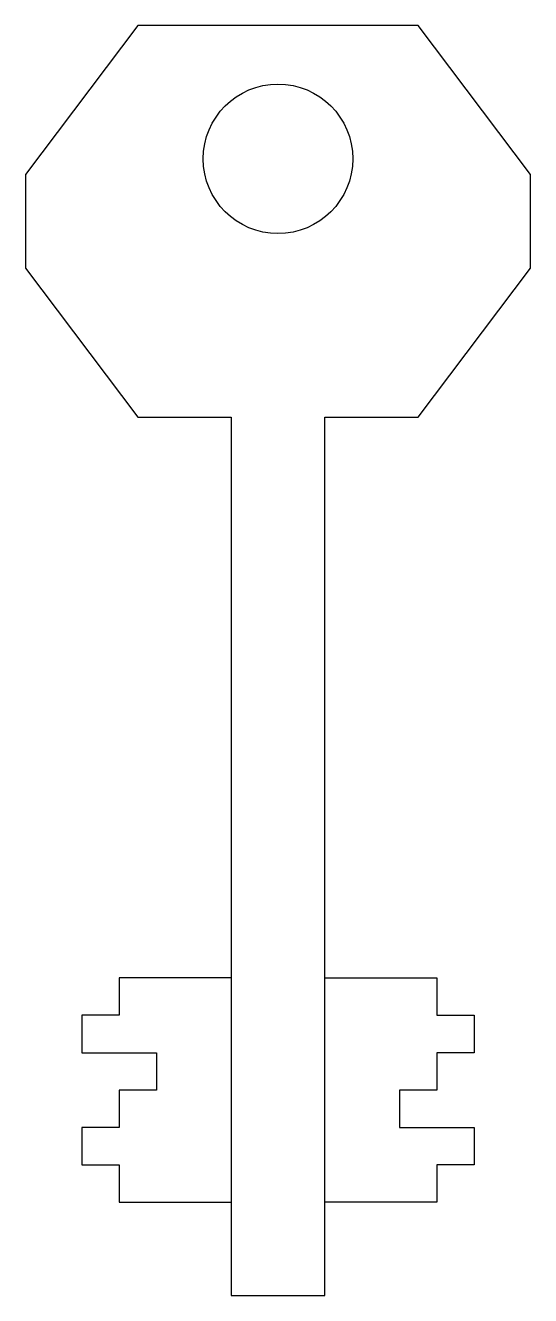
# Model space of a CAD drawing. Header units: millimetres. Extents: x 54 to 136, y 49 to 253.
import ezdxf

# ---------------------------------------------------------------- set-up
doc = ezdxf.new("R2010")
doc.units = ezdxf.units.MM

msp = doc.modelspace()

# ---------------------------------------------------------------- linework, layer by layer
for p, q in [((72.5, 252.92), (54.45, 228.96)), ((117.5, 252.92), (72.5, 252.92)), ((135.55, 228.96), (117.5, 252.92)), ((54.45, 228.96), (54.45, 213.96)), ((135.55, 213.96), (135.55, 228.96)), ((54.45, 213.96), (72.5, 190)), ((117.5, 190), (135.55, 213.96)), ((72.5, 190), (87.5, 190)), ((87.5, 190), (87.5, 49)), ((102.5, 190), (117.5, 190)), ((102.5, 49), (102.5, 190)), ((87.5, 100), (69.5, 100)), ((69.5, 100), (69.5, 94)), ((102.5, 100), (120.5, 100)), ((120.5, 100), (120.5, 94)), ((69.5, 94), (63.5, 94)), ((63.5, 94), (63.5, 88)), ((120.5, 94), (126.5, 94)), ((126.5, 94), (126.5, 88)), ((63.5, 88), (69.5, 88)), ((69.5, 88), (75.5, 88)), ((75.5, 88), (75.5, 82)), ((126.5, 88), (120.5, 88)), ((120.5, 88), (120.5, 82)), ((75.5, 82), (69.5, 82)), ((69.5, 82), (69.5, 76)), ((120.5, 82), (114.5, 82)), ((114.5, 82), (114.5, 76)), ((69.5, 76), (63.5, 76)), ((63.5, 76), (63.5, 70)), ((114.5, 76), (120.5, 76)), ((120.5, 76), (126.5, 76)), ((126.5, 76), (126.5, 70)), ((63.5, 70), (69.5, 70)), ((69.5, 70), (69.5, 64)), ((126.5, 70), (120.5, 70)), ((120.5, 70), (120.5, 64)), ((69.5, 64), (87.5, 64)), ((120.5, 64), (102.5, 64)), ((87.5, 49), (102.5, 49))]:
    msp.add_line(p, q)
msp.add_circle((95, 231.5), 12)

doc.saveas('drawing.dxf')
